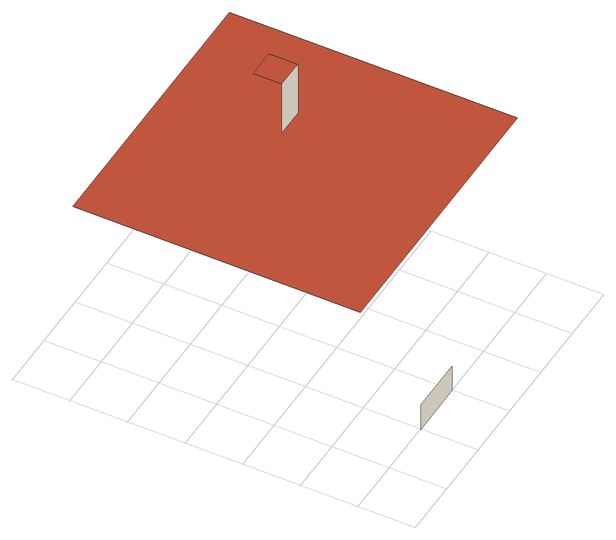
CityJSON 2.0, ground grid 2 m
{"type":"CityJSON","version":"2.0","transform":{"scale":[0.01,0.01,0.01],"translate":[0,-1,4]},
"CityObjects":{
"building1":{"type":"Building","children":["building1-1","building1-2"],"geometry":[{"type":"MultiSurface","lod":"3","boundaries":[[[0,1,2,3]]],"semantics":{"surfaces":[{"type":"RoofSurface"}],"values":[0]}}]},
"building1-1":{"type":"BuildingInstallation","parents":["building1"],"geometry":[{"type":"MultiSurface","lod":"3","boundaries":[[[4,5,6,7]]],"semantics":{"surfaces":[{"type":"WallSurface"}],"values":[0]}}]},
"building1-2":{"type":"BuildingInstallation","parents":["building1"],"geometry":[{"type":"MultiSurface","lod":"3","boundaries":[[[8,9,10,11]],[[12,8,11,13]]],"semantics":{"surfaces":[{"type":"RoofSurface"},{"type":"WallSurface"}],"values":[0,1]}}]}
},
"vertices":[
[1000,100,600],[1000,1100,600],[0,1100,600],[0,100,600],
[400,0,0],[400,0,100],[200,0,100],[200,0,0],
[700,700,800],[700,800,800],[600,800,800],[600,700,800],[700,700,600],[600,700,600]
]}
